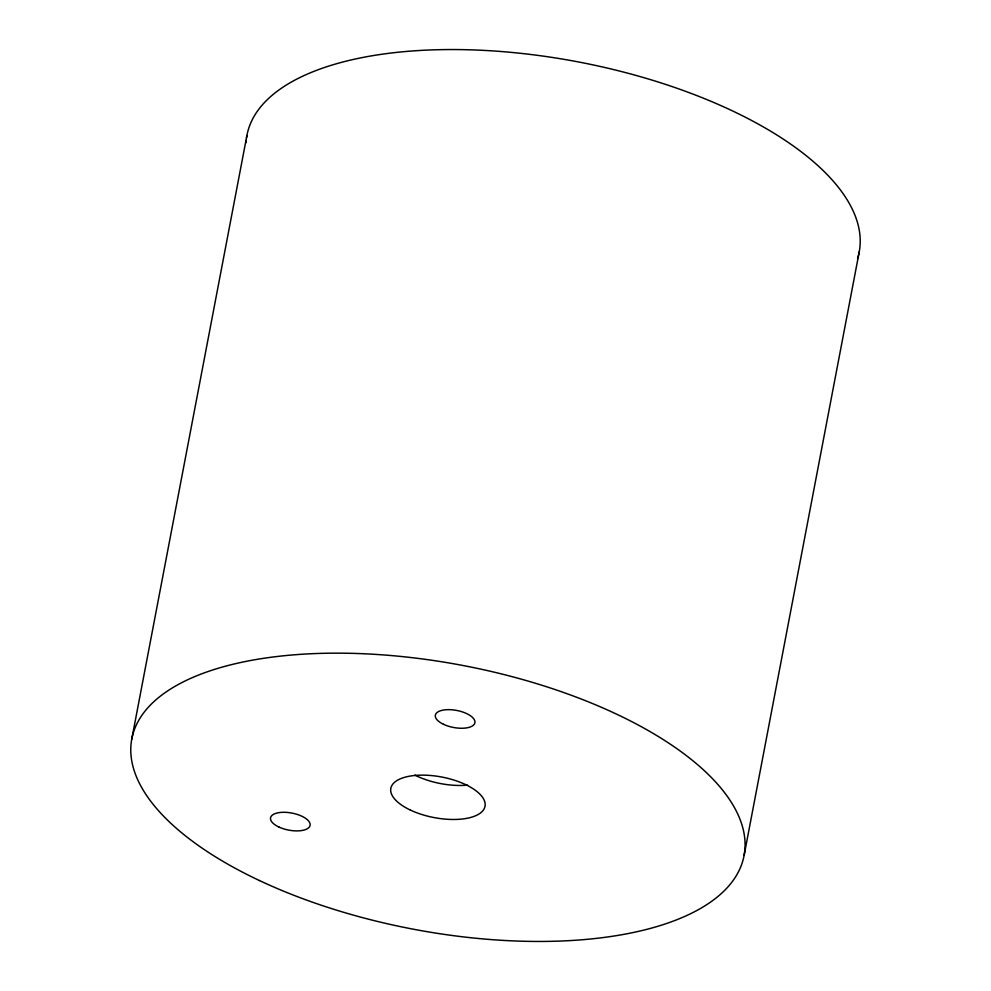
<?xml version="1.0" encoding="UTF-8"?>
<svg xmlns="http://www.w3.org/2000/svg" width="991" height="991" viewBox="0 0 991 991"><rect width="100%" height="100%" fill="white"/><g stroke="black" fill="none" stroke-linecap="round" stroke-linejoin="round"><path stroke-width="1.49" d="M131.729 739.298L246.883 135.68M744.117 855.32L859.271 251.702M467.541 785.132A47.94 20.638 10.8 0 1 463.107 785.417L462.351 785.442A47.94 20.638 10.8 0 1 414.87 775.086M246.499 137.997A311.645 134.169 10.8 0 1 582.658 62.767A311.645 134.169 10.8 0 1 857.574 258.527M246.028 142.667A311.645 134.169 10.8 0 1 246.214 140.326M278.991 827.064A20.142 8.671 10.8 0 0 310.096 825.379A20.142 8.671 10.8 0 0 281.865 812.335A20.142 8.671 10.8 0 0 278.991 827.064M443.534 724.31A20.142 8.671 10.8 0 0 474.862 722.885A20.142 8.671 10.8 0 0 446.953 709.68A20.142 8.671 10.8 0 0 443.534 724.31M259.444 880.541A311.645 134.169 10.8 0 0 743.646 857.611A311.645 134.169 10.8 0 0 310.679 653.763A311.645 134.169 10.8 0 0 259.444 880.541M410.361 810.056A47.94 20.638 10.8 0 0 484.946 806.637A47.94 20.638 10.8 0 0 418.475 775.222A47.94 20.638 10.8 0 0 410.361 810.056"/></g></svg>
